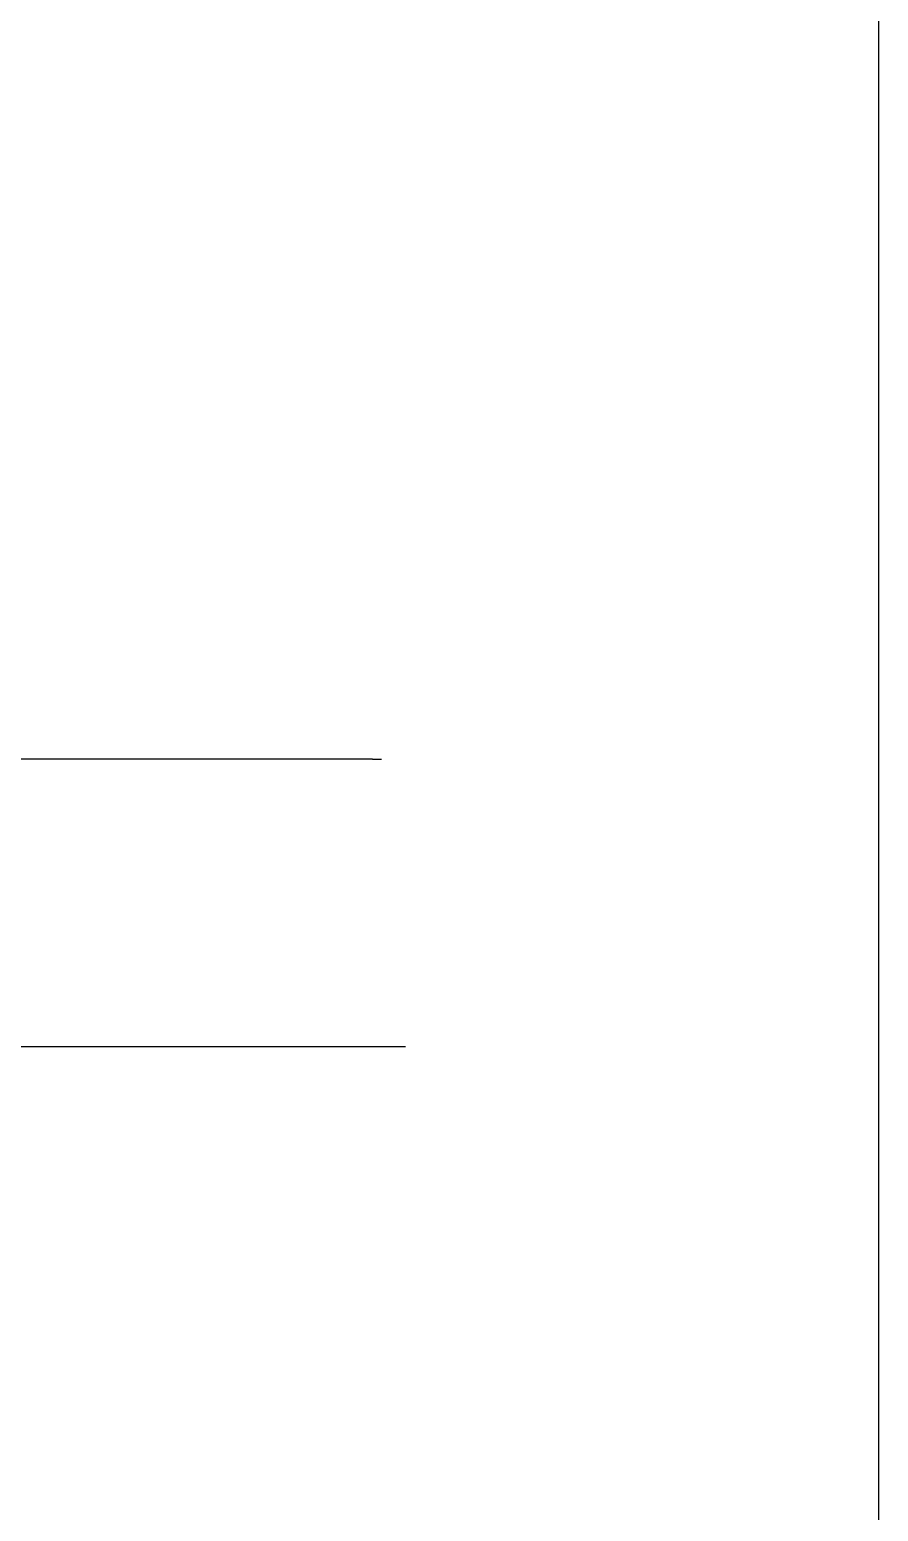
# Model space of a CAD drawing. Header units: inches. Extents: x 295136 to 296247, y 2627183 to 2627409.
# Drawn here: x 295247.125 to 295248.303, y 2627281.287 to 2627283.344 of the extents above; entities that cross this region are included whole.
import ezdxf

# ---------------------------------------------------------------- set-up
doc = ezdxf.new("R2010")
doc.units = ezdxf.units.IN
doc.header["$MEASUREMENT"] = 0
doc.layers.add('EQUIPMENT LAYOUT-EMBED 1_DWG$0$DwgTemplate', color=7, linetype='Continuous')
doc.layers.add('Layout', color=6, linetype='Continuous')

# ---------------------------------------------------------------- blocks, each defined once
blk = doc.blocks.new('A$C55974CAD')
at = {"layer": 'EQUIPMENT LAYOUT-EMBED 1_DWG$0$DwgTemplate', "color": 1, "lineweight": 25}
for p, q in [((51.2, 1.225), (51.2, 0.6668)), ((51.5992, 0.7021), (51.5992, 1.225)), ((51.5992, 0.7021), (51.5992, 0.6896)), ((51.2, 0.6668), (51.2, 0.6561))]:
    blk.add_line(p, q, dxfattribs=at)
at = {"layer": 'EQUIPMENT LAYOUT-EMBED 1_DWG$0$DwgTemplate', "color": 7, "lineweight": 25}
blk.add_line((61, 0), (0, 0), dxfattribs=at)

msp = doc.modelspace()

# ---------------------------------------------------------------- block references
at = {"layer": 'Layout', "rotation": 90}
msp.add_blockref('A$C55974CAD', (295248.3027, 2627230.7321), dxfattribs=at)

doc.saveas('drawing.dxf')
